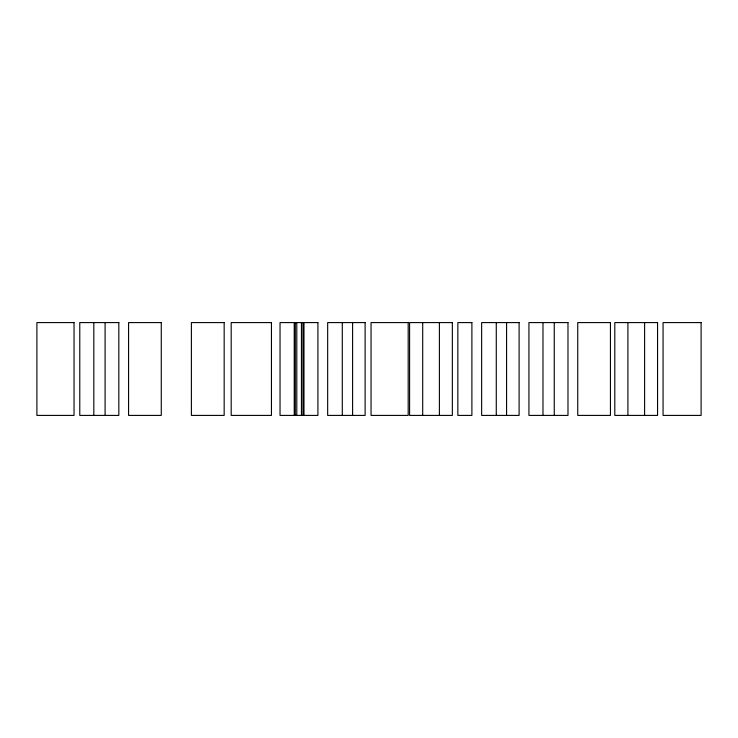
<?xml version="1.0" encoding="UTF-8"?>
<svg xmlns="http://www.w3.org/2000/svg" width="738" height="738" viewBox="0 0 738 738"><rect width="100%" height="100%" fill="white"/><g stroke="black" fill="none" stroke-linecap="round" stroke-linejoin="round"><path stroke-width="1.11" d="M644.606 322.589L644.606 415.411M627.909 322.589L627.909 415.411M554.256 322.589L554.256 415.411M542.984 322.589L542.984 415.411M506.582 322.589L506.582 415.411M496.277 322.589L496.277 415.411M439.396 322.589L439.396 415.411M422.699 322.589L422.699 415.411M352.598 322.589L352.598 415.411M342.294 322.589L342.294 415.411M303.982 322.589L303.982 415.411M302.931 322.589L302.931 415.411M301.445 322.589L301.445 415.411M296.796 322.589L296.796 415.411M295.301 322.589L295.301 415.411M294.231 322.589L294.231 415.411M105.091 322.589L105.091 415.411M93.818 322.589L93.818 415.411M74.04 322.589L36.9 322.589L36.9 415.411L74.04 415.411L74.04 322.589M118.827 322.589L79.778 322.589L79.778 415.411L118.827 415.411L118.827 322.589M161.271 322.589L128.578 322.589L128.578 415.411L161.271 415.411L161.271 322.589M224.167 322.589L191.391 322.589L191.391 415.411L224.167 415.411L224.167 322.589M271.446 322.589L231.188 322.589L231.188 415.411L271.446 415.411L271.446 322.589M317.912 322.589L280.034 322.589L280.034 415.411L317.912 415.411L317.912 322.589M365.116 322.589L327.663 322.589L327.663 415.411L365.116 415.411L365.116 322.589M408.188 322.589L371.048 322.589L371.048 415.411L408.188 415.411L408.188 322.589M452.348 322.589L409.59 322.589L409.59 415.411L452.348 415.411L452.348 322.589M471.896 322.589L457.855 322.589L457.855 415.411L471.896 415.411L471.896 322.589M519.1 322.589L481.646 322.589L481.646 415.411L519.1 415.411L519.1 322.589M567.983 322.589L528.934 322.589L528.934 415.411L567.983 415.411L567.983 322.589M610.437 322.589L577.743 322.589L577.743 415.411L610.437 415.411L610.437 322.589M657.558 322.589L614.8 322.589L614.8 415.411L657.558 415.411L657.558 322.589M701.1 322.589L663.065 322.589L663.065 415.411L701.1 415.411L701.1 322.589"/></g></svg>
